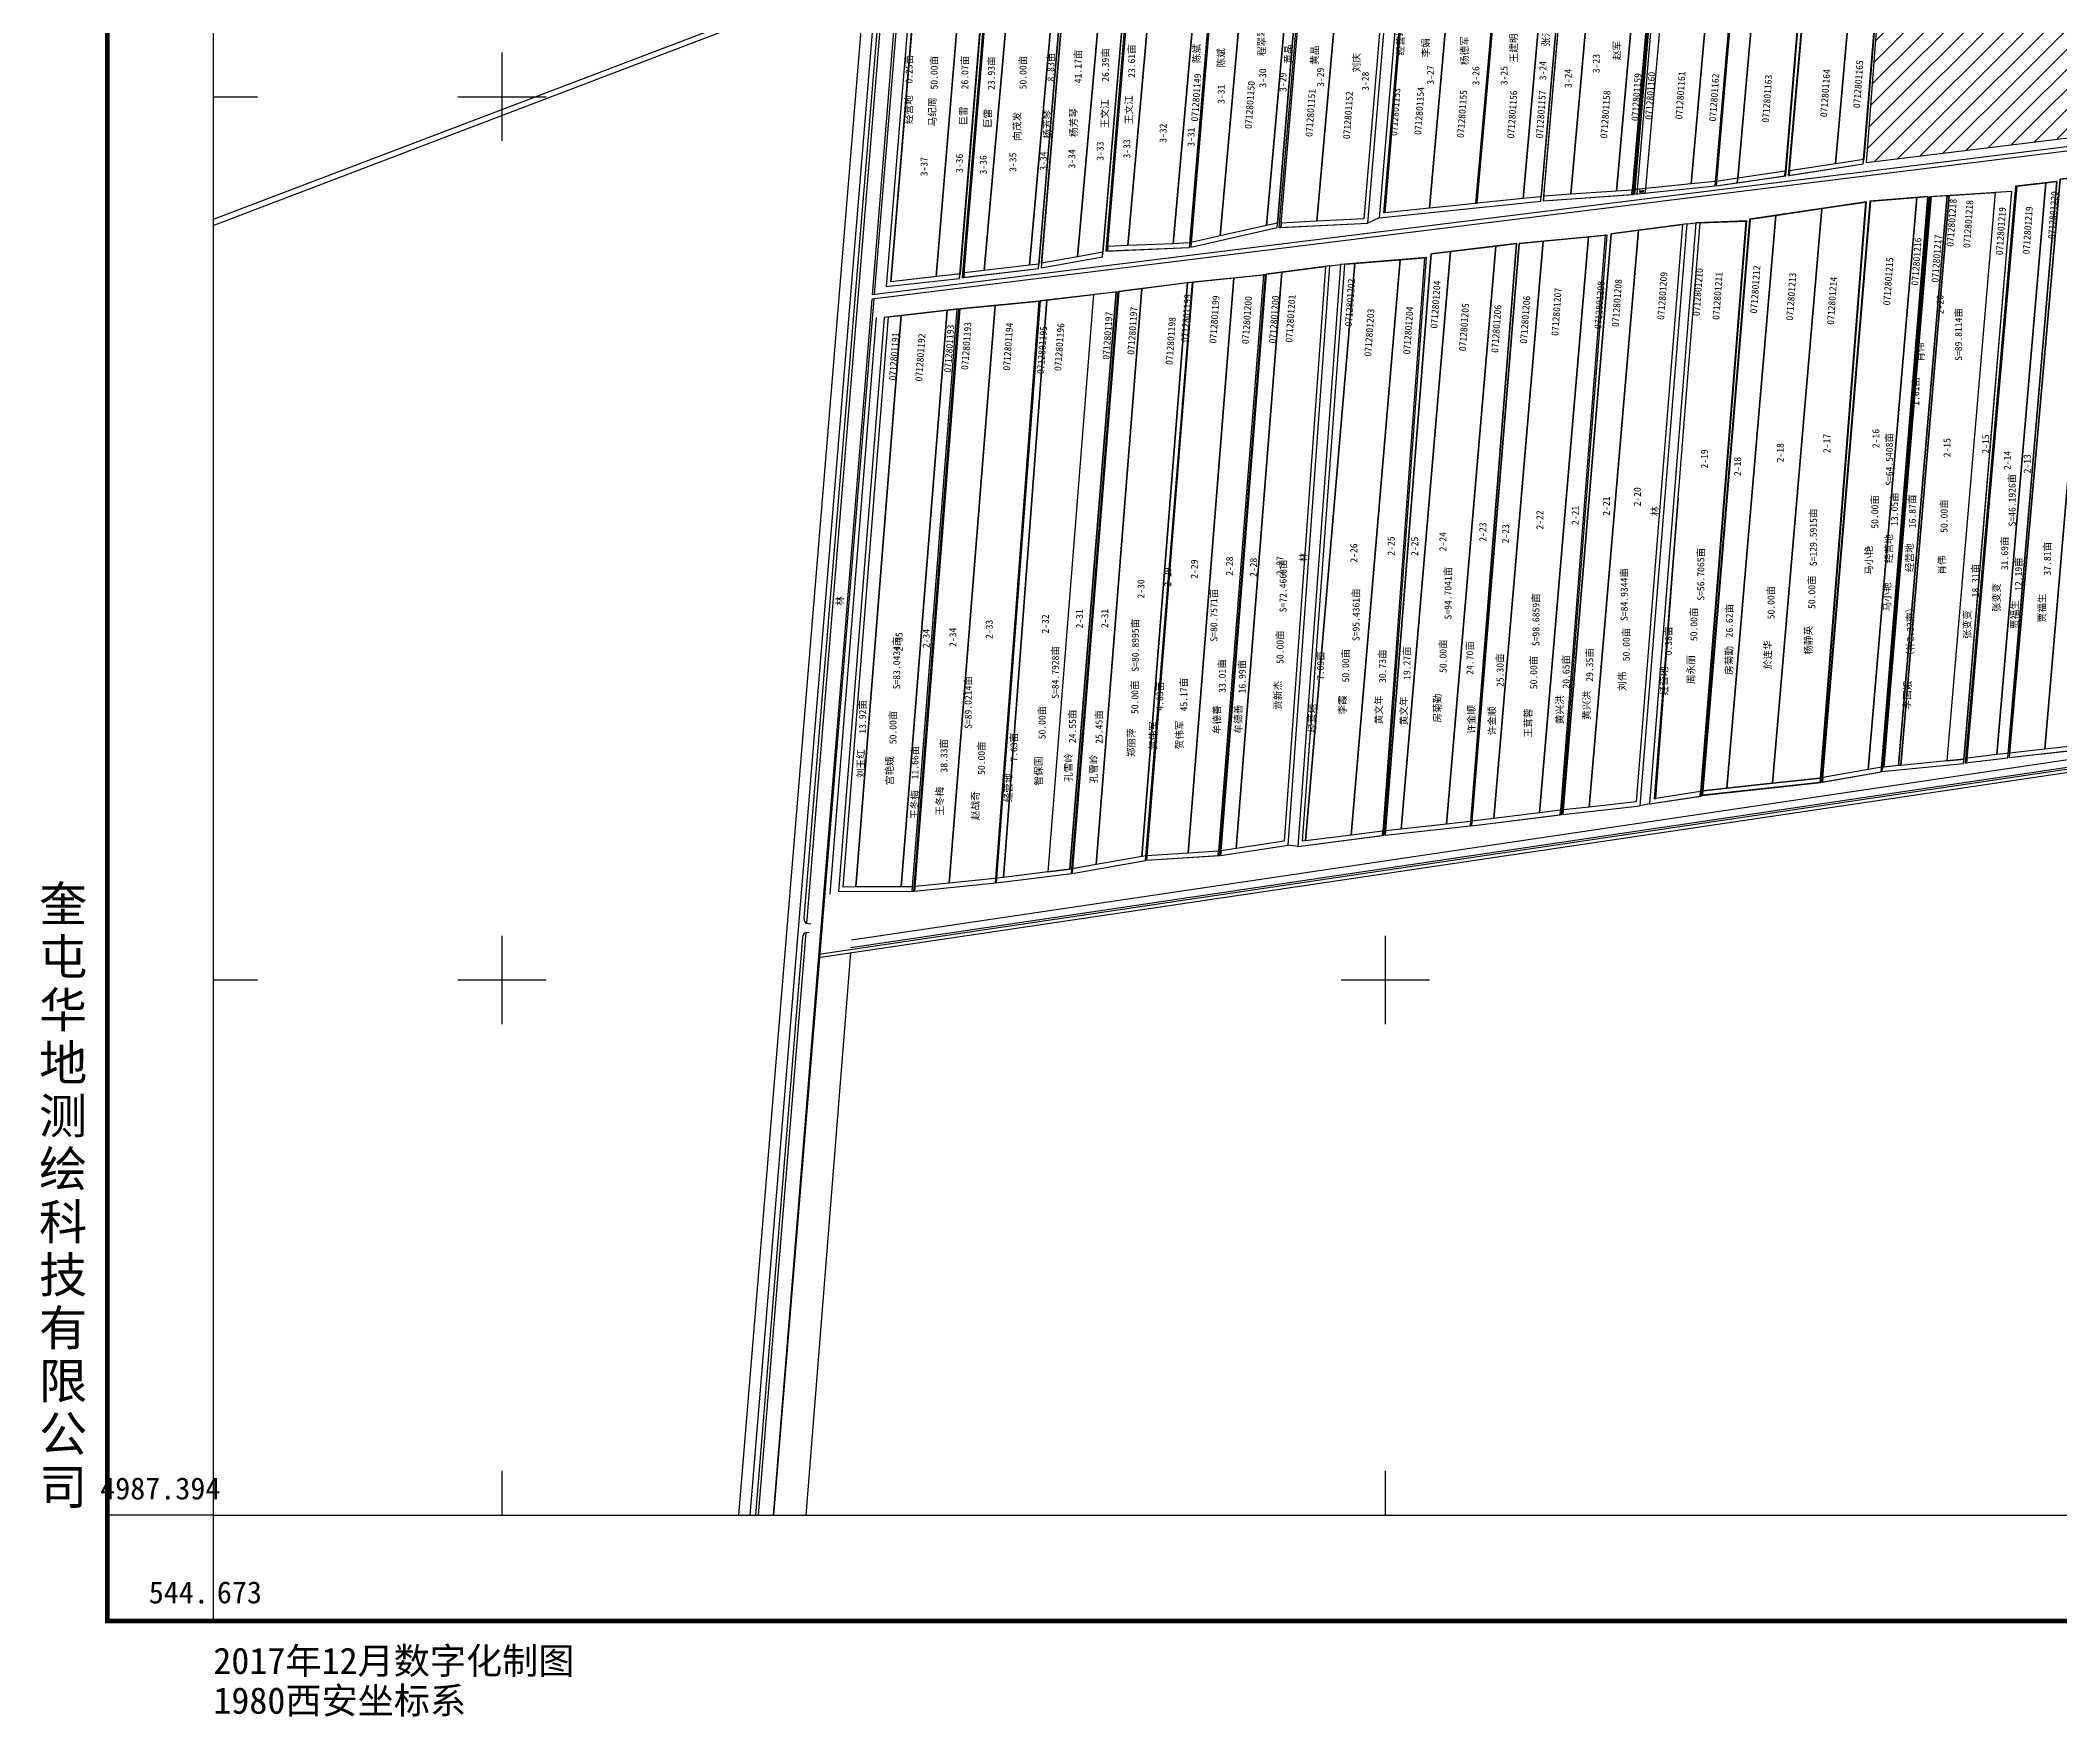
# Model space of a CAD drawing. Extents: x 544477 to 562575, y 4986974 to 4992709.
# Drawn here: x 544477 to 546763, y 4987166 to 4989064 of the extents above; entities that cross this region are included whole.
import ezdxf
from ezdxf.enums import TextEntityAlignment as Align

# ---------------------------------------------------------------- set-up
doc = ezdxf.new("R2010")
doc.units = 0
doc.header["$LTSCALE"] = 10
for name, color, linetype in [('2019年企业分流', 7, 'CONTINUOUS'), ('2021', 7, 'CONTINUOUS'), ('2022年', 6, 'CONTINUOUS'), ('JMD', 6, 'CONTINUOUS'), ('TK', 7, 'CONTINUOUS'), ('出水桩地块', 2, 'CONTINUOUS'), ('地号', 7, 'CONTINUOUS'), ('地物扣减', 7, 'CONTINUOUS'), ('地籍号', 2, 'CONTINUOUS'), ('权利人', 1, 'CONTINUOUS'), ('注记', 1, 'CONTINUOUS'), ('测地框', 7, 'CONTINUOUS'), ('经营地地块', 7, 'CONTINUOUS'), ('经营地面积', 7, 'CONTINUOUS'), ('路、林、渠', 7, 'CONTINUOUS'), ('身份地地块', 7, 'CONTINUOUS'), ('身份地面积', 7, 'CONTINUOUS'), ('连部', 7, 'CONTINUOUS')]:
    doc.layers.add(name, color=color, linetype=linetype)
doc.styles.add('HZ', font='rs.shx', dxfattribs={"width": 0.8, "bigfont": 'hztxt.shx'})
doc.styles.add('宋体', font='')
doc.styles.get('宋体').set_extended_font_data('SimSun')

msp = doc.modelspace()

# ---------------------------------------------------------------- hatches: boundary and pattern name
at = {"layer": 'JMD', "linetype": 'Continuous'}
h = msp.add_hatch(dxfattribs=at)
h.set_pattern_fill('411B', scale=10, style=0)
h.set_pattern_definition([(45, (0, 0), (-11.3137085, 11.3137085), [])])
h.paths.add_polyline_path([(547188, 4989641.5), (546594, 4989575.6), (546544.6, 4988925.2), (547137.6, 4988997.8)])
h.paths.add_polyline_path([(546933.2, 4989381.4), (546933.2, 4989326.7), (546776.5, 4989326.7), (546776.5, 4989381.4)])

# ---------------------------------------------------------------- linework, layer by layer
at = {"layer": '2019年企业分流', "linetype": 'Continuous', "flags": 128}
msp.add_lwpolyline([(546294.6, 4988896), (546285, 4988895.1), (546284.5, 4988890), (546294.1, 4988891)], close=True, dxfattribs=at)
at = {"layer": '2021', "color": 1, "linetype": 'Continuous', "const_width": 0.6}
msp.add_lwpolyline([(546340.3, 4989548.2), (546352.6, 4989549.5), (546294.6, 4988896), (546285, 4988895.1)], close=True, dxfattribs=at)
at = {"layer": '2021', "color": 1, "linetype": 'Continuous'}
for points in [[(546267.5, 4989537.6), (546319.5, 4989544.9), (546261.6, 4988893.1), (546210, 4988889.5)], [(546319.5, 4989544.9), (546334.6, 4989547), (546279.2, 4988894.3), (546261.6, 4988893.1)], [(546337.7, 4989547.9), (546340.3, 4989548.2), (546285, 4988895.1), (546282.4, 4988894.8)], [(546053.2, 4989512.7), (546107.1, 4989518.8), (546049.8, 4988873.8), (545999.2, 4988868.6)], [(545546.1, 4989453.7), (545572.4, 4989457.3), (545518.4, 4988799.3), (545516.8, 4988799.1), (545491.4, 4988796.3)], [(545577.7, 4989457.6), (545604.1, 4989460.6), (545545.7, 4988803.2), (545523.1, 4988800.5)], [(546638.3, 4988888.2), (546690.3, 4988891.5), (546635.5, 4988248.1), (546583.3, 4988242.9)], [(546413.2, 4988861.4), (546441.8, 4988865.7), (546386.5, 4988217), (546359.8, 4988214.1)], [(545781.8, 4988790.2), (545828.3, 4988794.8), (545776.6, 4988143.5), (545729.8, 4988140.4)], [(545965.2, 4988811.3), (546016.6, 4988815.5), (545961, 4988163.9), (545909.4, 4988157.4)], [(545775.9, 4988789.5), (545781.4, 4988790.2), (545728.9, 4988140.3), (545724.3, 4988139.6)], [(545437.4, 4988750.8), (545451.9, 4988752.4), (545400.5, 4988105.2), (545386.1, 4988105.1)], [(545451.9, 4988752.4), (545503.6, 4988758.3), (545451.8, 4988105.4), (545400.5, 4988105.2)]]:
    msp.add_lwpolyline(points, close=True, dxfattribs=at)
at = {"layer": '2022年', "color": 4, "linetype": 'Continuous'}
for points in [[(546213.4, 4989530.8), (546233.2, 4989533.1), (546176.4, 4988887), (546175.2, 4988886.7), (546156, 4988884.8)], [(546234.6, 4989533), (546267.5, 4989537.6), (546210, 4988889.5), (546179.1, 4988887.4)], [(546073.5, 4988824.7), (546125, 4988830.9), (546069.2, 4988176.4), (546017.8, 4988170.8)]]:
    msp.add_lwpolyline(points, close=True, dxfattribs=at)
at = {"layer": 'TK', "linetype": 'Continuous'}
for p, q in [((545000, 4988950), (545000, 4989050)), ((544673, 4989000), (544723, 4989000)), ((544950, 4989000), (545050, 4989000)), ((545000, 4987950), (545000, 4988050)), ((546000, 4987950), (546000, 4988050)), ((544673, 4988000), (544723, 4988000)), ((544950, 4988000), (545050, 4988000)), ((545950, 4988000), (546050, 4988000)), ((545000, 4987394), (545000, 4987444)), ((546000, 4987394), (546000, 4987444)), ((544673, 4987394), (544553, 4987394)), ((544673, 4987394), (544673, 4987274))]:
    msp.add_line(p, q, dxfattribs=at)
at = {"layer": 'TK', "linetype": 'Continuous', "const_width": 5, "flags": 128}
msp.add_lwpolyline([(544553, 4987274), (549793, 4987274), (549793, 4992514), (544553, 4992514)], close=True, dxfattribs=at)
at = {"layer": 'TK', "linetype": 'Continuous', "flags": 128}
msp.add_lwpolyline([(544673, 4987394), (549673, 4987394), (549673, 4992394), (544673, 4992394)], close=True, dxfattribs=at)
at = {"layer": '出水桩地块', "color": 7, "linetype": 'Continuous', "flags": 128}
for points in [[(546507.3, 4989564), (546506.3, 4989563.9), (546452.1, 4988910.5), (546453.2, 4988910.6)], [(546514.9, 4989564.3), (546513.9, 4989564.2), (546455.9, 4988910.8), (546456.9, 4988910.9)], [(546336.6, 4989547.3), (546334.6, 4989547), (546279.2, 4988894.3), (546278.7, 4988889.3), (546280.8, 4988889.4)], [(546161.3, 4989524.9), (546159.2, 4989524.7), (546101.9, 4988879.2), (546103.9, 4988879.4)], [(545936.4, 4989499.8), (545934.4, 4989499.5), (545879.4, 4988851.8), (545881.4, 4988851.9)], [(545577.7, 4989457.6), (545575.7, 4989457.4), (545520.6, 4988795.2), (545522.6, 4988795.4)], [(545739.5, 4989476.5), (545737.5, 4989476.2), (545683.3, 4988825.3), (545685.3, 4988825.4)], [(546715.1, 4988898.8), (546713.1, 4988898.6), (546656.1, 4988245.6), (546658.1, 4988245.8)], [(546544.4, 4988880.9), (546543.4, 4988880.7), (546491.7, 4988223.4), (546492.7, 4988223.5)], [(546549.3, 4988881.7), (546548.3, 4988881.6), (546493.7, 4988223.7), (546494.7, 4988223.8)], [(546250.8, 4988843.4), (546248.8, 4988843.2), (546198, 4988192.1), (546197.6, 4988187), (546199.7, 4988187.3)], [(546409.1, 4988859.4), (546408.1, 4988859.3), (546356.9, 4988213.8), (546356.4, 4988208.1), (546357.4, 4988208.2)], [(546413.2, 4988861.4), (546412.2, 4988861.3), (546358.3, 4988208.9), (546359.3, 4988209)], [(546046.3, 4988817.9), (546044.3, 4988817.7), (545996.9, 4988168.5), (545996.5, 4988163.4), (545998.5, 4988163.7)], [(545864, 4988798.4), (545862, 4988798.2), (545810.4, 4988140.7), (545812.4, 4988140.9)], [(545697.2, 4988779.2), (545695.1, 4988778.9), (545642.8, 4988125.3), (545644.8, 4988125.7)], [(545517, 4988759.8), (545514.9, 4988759.6), (545464.3, 4988105.4), (545463.9, 4988100.4), (545465.9, 4988100.4)]]:
    msp.add_lwpolyline(points, close=True, dxfattribs=at)
at = {"layer": '地物扣减', "color": 7, "linetype": 'Continuous', "flags": 128}
for points in [[(545980, 4988856.9), (546035.2, 4989511.8), (546030.1, 4989511.2), (545975.4, 4988861.7), (545922.2, 4988859), (545881.8, 4988856.9), (545881.4, 4988851.9)], [(546176, 4988881.8), (546176.4, 4988887), (546175.2, 4988886.7), (546156, 4988884.8), (546103.9, 4988879.4), (546101.9, 4988879.2), (546049.8, 4988873.8), (545999.2, 4988868.6), (545998.2, 4988868.5), (546052.2, 4989512.6), (546047.1, 4989512), (545992.7, 4988862.9)], [(545517.9, 4988794.2), (545518.4, 4988799.3), (545440.1, 4988790.6), (545494.3, 4989446.8), (545489.2, 4989446.1), (545434.6, 4988785)], [(546452.1, 4988910.5), (546452.6, 4988915.6), (546398.7, 4988907.7), (546374.8, 4988904.1), (546374.3, 4988899)], [(546540.9, 4988924), (546541.4, 4988929.1), (546509.5, 4988924.2), (546457.4, 4988916.1), (546456.9, 4988910.9)], [(546278.7, 4988889.3), (546279.2, 4988894.3), (546261.6, 4988893.1), (546210, 4988889.5), (546179.1, 4988887.4), (546178.6, 4988882.3)], [(546373.3, 4988899), (546373.8, 4988904), (546373.1, 4988904), (546346, 4988901.3), (546294.6, 4988896), (546282.4, 4988894.8), (546281.9, 4988889.7)], [(546398.3, 4988902.6), (546398.7, 4988907.7), (546374.8, 4988904.1), (546374.3, 4988899)], [(545877.4, 4988851.9), (545877.8, 4988856.9), (545865.3, 4988854.3), (545812.8, 4988842.4), (545780, 4988834.9), (545779.5, 4988829.7)], [(546288.5, 4988197), (546341.4, 4988856), (546336.3, 4988855.4), (546283.9, 4988201.6), (546230.7, 4988195.7), (546201.1, 4988192.5), (546200.6, 4988187.4)], [(546356.4, 4988208.1), (546356.8, 4988213.2), (546305.9, 4988205.3), (546304.4, 4988205.1), (546331.4, 4988545.4), (546356.2, 4988857.4), (546351.2, 4988857.2), (546299.3, 4988204.3), (546298.9, 4988199.2)], [(545679.7, 4988818.8), (545680.1, 4988824), (545651.4, 4988818.9), (545610.6, 4988811.6), (545610.2, 4988806.4)], [(545778.7, 4988834.6), (545778.4, 4988834.5), (545777.6, 4988834.4), (545759.7, 4988833.6), (545708.3, 4988831.4), (545685.7, 4988830.4), (545685.3, 4988825.4), (545778.3, 4988829.4)], [(545607.1, 4988805.4), (545607.5, 4988810.5), (545597, 4988809.3), (545545.7, 4988803.2), (545523.1, 4988800.5), (545522.6, 4988795.4)], [(545890, 4988152.6), (545936.9, 4988808.4), (545931.9, 4988807.8), (545885.3, 4988157), (545831, 4988148.7), (545813.8, 4988146.1), (545813.4, 4988141)], [(545996.5, 4988163.4), (545996.9, 4988168.5), (545961, 4988163.9), (545909.4, 4988157.4), (545906, 4988156.9), (545954, 4988810.4), (545949, 4988810), (545900.6, 4988151.2)], [(546654.5, 4988245), (546655, 4988250.1), (546635.5, 4988248.1), (546583.3, 4988242.9), (546580.9, 4988242.7), (546562.5, 4988240.8), (546562, 4988235.8)], [(546798, 4988262.1), (546798.4, 4988267), (546746.6, 4988261.3), (546706.5, 4988256.8), (546706.1, 4988251.7)], [(546359.8, 4988214.1), (546386.5, 4988217), (546438.3, 4988222.6), (546492, 4988228.5), (546492.1, 4988228.5), (546491.7, 4988223.4), (546359.3, 4988209)], [(546561.1, 4988235.6), (546561.5, 4988240.7), (546546.4, 4988238.1), (546495.1, 4988229), (546494.7, 4988223.8)], [(546096.2, 4988174.4), (546096.6, 4988179.4), (546095.6, 4988179.3), (546069.2, 4988176.4), (546017.8, 4988170.8), (545999.9, 4988168.8), (545999.5, 4988163.8)], [(546197.6, 4988187), (546198, 4988192.1), (546174.3, 4988189.1), (546122.7, 4988182.7), (546097.6, 4988179.6), (546097.2, 4988174.5)], [(545728.5, 4988135.3), (545728.9, 4988140.3), (545724.3, 4988139.6), (545672.4, 4988130.5), (545645.8, 4988125.8), (545645.4, 4988120.6)], [(545810.8, 4988145.8), (545776.6, 4988143.5), (545729.8, 4988140.4), (545729.4, 4988135.4), (545810.4, 4988140.7)], [(545558.4, 4988109.8), (545558.8, 4988114.9), (545557.9, 4988114.7), (545506, 4988109.5), (545467.3, 4988105.6), (545466.9, 4988100.5)], [(545644.4, 4988120.5), (545644.8, 4988125.7), (545642.8, 4988125.3), (545617.7, 4988122.2), (545567.6, 4988116), (545559.8, 4988115), (545559.4, 4988109.9)]]:
    msp.add_lwpolyline(points, close=True, dxfattribs=at)
for points in [[(546398.7, 4988907.7), (546398.3, 4988902.6)], [(546101.9, 4988879.2), (546103.9, 4988879.4)], [(545642.8, 4988125.3), (545644.8, 4988125.7)]]:
    msp.add_lwpolyline(points, dxfattribs=at)
at = {"layer": '测地框', "linetype": 'Continuous', "flags": 128}
for points, elevation in [([(546594, 4989575.6), (546513.9, 4989564.2), (546455.9, 4988910.8), (546540.9, 4988924)], 281), ([(546429.7, 4989557.8), (546337.7, 4989547.9), (546281.9, 4988889.7), (546373.3, 4988899)], 281), ([(546507.3, 4989564), (546431, 4989558), (546374.3, 4988899), (546453.2, 4988910.6)], 281), ([(546233.2, 4989533.1), (546047.1, 4989512), (545992.7, 4988862.9), (546176, 4988881.8)], 281.4), ([(546336.6, 4989547.3), (546234.6, 4989533), (546178.6, 4988882.3), (546280.8, 4988889.4)], 281.2), ([(546035.2, 4989511.8), (545934.4, 4989499.5), (545879.4, 4988851.8), (545980, 4988856.9)], 281.2), ([(545833.3, 4989488.9), (545737.5, 4989476.2), (545683.3, 4988825.3), (545778.3, 4988829.4)], 281.1), ([(545930.9, 4989499.6), (545834.5, 4989488.8), (545779.5, 4988829.7), (545877.4, 4988851.9)], 281.1), ([(545572.4, 4989457.3), (545489.2, 4989446.1), (545434.6, 4988785), (545517.9, 4988794.2)], 281.1), ([(545662.9, 4989467.3), (545575.7, 4989457.4), (545520.6, 4988795.2), (545607.1, 4988805.4)], 281), ([(545735.5, 4989475.9), (545665.4, 4989467.1), (545610.2, 4988806.4), (545679.7, 4988818.8)], 281), ([(546854.7, 4988916.3), (546763.6, 4988906.5), (546706.1, 4988251.7), (546799, 4988262.2)], 281.9), ([(546613.8, 4988886.9), (546548.3, 4988881.6), (546493.7, 4988223.7), (546561.1, 4988235.6)], 281.6), ([(546709.1, 4988892.7), (546615.9, 4988886.8), (546562, 4988235.8), (546654.5, 4988245)], 281.7), ([(546760, 4988904), (546713.1, 4988898.6), (546656.1, 4988245.6), (546704.5, 4988251.6)], 281.9), ([(546544.4, 4988880.9), (546412.2, 4988861.3), (546358.3, 4988208.9), (546492.7, 4988223.5)], 281.5), ([(546250.8, 4988843.4), (546151.5, 4988834), (546097.2, 4988174.5), (546199.7, 4988187.3)], 281.4), ([(546341.4, 4988856), (546255.5, 4988844.8), (546200.6, 4988187.4), (546288.5, 4988197)], 281.6), ([(546409.1, 4988859.4), (546351.2, 4988857.2), (546298.9, 4988199.2), (546357.4, 4988208.2)], 281.4), ([(546046.3, 4988817.9), (545949, 4988810), (545900.6, 4988151.2), (545998.5, 4988163.7)], 281.4), ([(546148.5, 4988833.7), (546051.7, 4988822.1), (545999.5, 4988163.8), (546096.2, 4988174.4)], 281.5), ([(545864, 4988798.4), (545781.8, 4988790.2), (545729.4, 4988135.4), (545812.4, 4988140.9)], 281.5), ([(545936.9, 4988808.4), (545864.9, 4988799), (545813.4, 4988141), (545890, 4988152.6)], 281.5), ([(545697.2, 4988779.2), (545608.9, 4988768.8), (545559.4, 4988109.9), (545644.4, 4988120.5)], 281.5), ([(545781.4, 4988790.2), (545698.2, 4988779.3), (545645.4, 4988120.6), (545728.5, 4988135.3)], 281.5), ([(545517, 4988759.8), (545432.3, 4988750.2), (545380.7, 4988100.1), (545465.9, 4988100.4)], 281.5), ([(545607.9, 4988768.7), (545518, 4988759.9), (545466.9, 4988100.5), (545558.4, 4988109.8)], 281.5)]:
    msp.add_lwpolyline(points, close=True, dxfattribs=dict(at, elevation=elevation))
at = {"layer": '经营地地块', "color": 5, "linetype": 'Continuous'}
for points in [[(546567, 4989571.8), (546594, 4989575.6), (546541.4, 4988929.1), (546509.5, 4988924.2)], [(546052.2, 4989512.6), (546053.2, 4989512.7), (545999.2, 4988868.6), (545998.2, 4988868.5)], [(545494.3, 4989446.8), (545494.7, 4989446.9), (545440.1, 4988790.6), (545440.1, 4988790.6)], [(546601.6, 4988885.9), (546613.8, 4988886.9), (546561.5, 4988240.7), (546546.4, 4988238.1)], [(546615.9, 4988886.8), (546617.6, 4988886.9), (546564.1, 4988241), (546562.5, 4988240.8)], [(545954, 4988810.4), (545965.2, 4988811.3), (545909.4, 4988157.4), (545906, 4988156.9)], [(545608.9, 4988768.8), (545616.8, 4988769.8), (545567.6, 4988116), (545559.8, 4988115)], [(546331.4, 4988545.4), (546304.4, 4988205.1), (546305.9, 4988205.3)]]:
    msp.add_lwpolyline(points, close=True, dxfattribs=at)
at = {"layer": '路、林、渠', "color": 5, "linetype": 'Continuous', "flags": 128}
for points, elevation in [([(545665.9, 4992089.3), (545425.1, 4989153.5), (545424.8, 4989150.7), (545424.1, 4989148.7), (545420.2, 4989145.7), (545416.4, 4989144.1), (544673, 4988860.9)], 280.2), ([(545349.5, 4988063.2), (545346.3, 4988063.6), (545344.6, 4988064), (545342.8, 4988066.1), (545341.8, 4988070.1), (545672.8, 4992088.1)], 282.9), ([(544673, 4988854.1), (545415.6, 4989137.5), (545418.7, 4989137.6), (545421.9, 4989136.3), (545423.8, 4989132.8), (545280.5, 4987394)], 283.6), ([(545287.1, 4987394), (545340.4, 4988048), (545340.7, 4988050.4), (545342.5, 4988053.1), (545345.2, 4988053.9), (545347.4, 4988053.8)], 284.9)]:
    msp.add_lwpolyline(points, dxfattribs=dict(at, elevation=elevation))
at = {"layer": '路、林、渠', "color": 4, "linetype": 'Continuous', "flags": 128}
for points, elevation in [([(545588.1, 4991031.2), (545344.6, 4988064)], 280), ([(545419.1, 4988775.8), (545475.4, 4989470.7)], 284.6), ([(547063.9, 4988979.5), (545419.1, 4988775.8)], 282.5), ([(547063.6, 4988974.6), (545418.7, 4988770.8)], 282.7), ([(545307.1, 4987394), (545418.7, 4988770.8)], 284.6), ([(545358.3, 4988025.2), (547093.8, 4988282.8)], 282.8), ([(545358.6, 4988029.1), (547094.1, 4988286.6)], 282.8), ([(545343.8, 4988053.5), (545289.7, 4987394)], 280)]:
    msp.add_lwpolyline(points, dxfattribs=dict(at, elevation=elevation))
at = {"layer": '路、林、渠', "color": 3, "linetype": 'Continuous', "flags": 128}
for points, elevation in [([(546035.2, 4989511.8), (546047.1, 4989512), (545992.7, 4988862.9), (545980, 4988856.9)], 281.2), ([(546341.4, 4988856), (546351.2, 4988857.2), (546298.9, 4988199.2), (546288.5, 4988197)], 281.6), ([(545936.9, 4988808.4), (545949, 4988810), (545900.6, 4988151.2), (545890, 4988152.6)], 281.5)]:
    msp.add_lwpolyline(points, close=True, dxfattribs=dict(at, elevation=elevation))
for points, elevation in [([(545421.6, 4988776.1), (545478.9, 4989471.1)], 280.8), ([(545408.6, 4989107), (545267.5, 4987394)], 283), ([(545307.6, 4987394), (545421.1, 4988771.1)], 280.8), ([(545423.6, 4988749.9), (545371.1, 4988096.9)], 281.8), ([(545423.6, 4988749.9), (545371.1, 4988096.9)], 281.8), ([(545395.6, 4988045.2), (547078.1, 4988294.9)], 282.1), ([(545394.9, 4988036.5), (547079.9, 4988286.6)], 282.1), ([(545394.4, 4988030.6), (545343.8, 4987394)], 280.8)]:
    msp.add_lwpolyline(points, dxfattribs=dict(at, elevation=elevation))
at = {"layer": '身份地地块', "color": 1, "linetype": 'Continuous'}
for points in [[(546514.9, 4989564.3), (546567, 4989571.8), (546509.5, 4988924.2), (546457.4, 4988916.1)], [(546352.6, 4989549.5), (546404.1, 4989555), (546346, 4988901.3), (546294.6, 4988896)], [(546404.1, 4989555), (546429.7, 4989557.8), (546373.8, 4988904), (546373.1, 4988904), (546346, 4988901.3)], [(546431, 4989558), (546456.7, 4989560), (546398.7, 4988907.7), (546374.8, 4988904.1)], [(546456.7, 4989560), (546506.3, 4989563.9), (546452.6, 4988915.6), (546398.7, 4988907.7)], [(546161.3, 4989524.9), (546213.4, 4989530.8), (546156, 4988884.8), (546103.9, 4988879.4)], [(545936.4, 4989499.8), (545979.6, 4989505.1), (545922.2, 4988859), (545881.8, 4988856.9)], [(545979.6, 4989505.1), (546030.1, 4989511.2), (545975.4, 4988861.7), (545922.2, 4988859)], [(546107.1, 4989518.8), (546159.2, 4989524.7), (546101.9, 4988879.2), (546049.8, 4988873.8)], [(545739.5, 4989476.5), (545765.9, 4989480), (545708.3, 4988831.4), (545685.7, 4988830.4)], [(545765.9, 4989480), (545817.7, 4989486.9), (545759.7, 4988833.6), (545708.3, 4988831.4)], [(545817.7, 4989486.9), (545833.3, 4989488.9), (545778.7, 4988834.6), (545778.4, 4988834.5), (545777.6, 4988834.4), (545759.7, 4988833.6)], [(545834.5, 4989488.8), (545870.6, 4989492.8), (545812.8, 4988842.4), (545780, 4988834.9)], [(545870.6, 4989492.8), (545922.6, 4989498.6), (545865.3, 4988854.3), (545812.8, 4988842.4)], [(545922.6, 4989498.6), (545930.9, 4989499.6), (545877.8, 4988856.9), (545865.3, 4988854.3)], [(545604.1, 4989460.6), (545655.3, 4989466.4), (545597, 4988809.3), (545545.7, 4988803.2)], [(545655.3, 4989466.4), (545662.9, 4989467.3), (545607.5, 4988810.5), (545597, 4988809.3)], [(545665.4, 4989467.1), (545709.5, 4989472.7), (545651.4, 4988818.9), (545610.6, 4988811.6)], [(545709.5, 4989472.7), (545735.5, 4989475.9), (545680.1, 4988824), (545651.4, 4988818.9)], [(545494.7, 4989446.9), (545546.1, 4989453.7), (545491.4, 4988796.3), (545440.1, 4988790.6)], [(545494.3, 4989446.8), (545494.7, 4989446.9), (545440.1, 4988790.6), (545440.1, 4988790.6)], [(546763.6, 4988906.5), (546801.9, 4988910.6), (546746.6, 4988261.3), (546706.5, 4988256.8)], [(546801.9, 4988910.6), (546853.7, 4988916.2), (546798.4, 4988267), (546746.6, 4988261.3)], [(546549.3, 4988881.7), (546601.6, 4988885.9), (546546.4, 4988238.1), (546495.1, 4988229)], [(546617.6, 4988886.9), (546635.9, 4988888.1), (546580.9, 4988242.7), (546564.1, 4988241)], [(546635.9, 4988888.1), (546638.3, 4988888.2), (546583.3, 4988242.9), (546580.9, 4988242.7)], [(546715.1, 4988898.8), (546747.4, 4988902.5), (546692.2, 4988255.1), (546658.5, 4988250.9)], [(546747.4, 4988902.5), (546760, 4988904), (546704.9, 4988256.6), (546703.9, 4988256.5), (546692.2, 4988255.1)], [(546441.8, 4988865.7), (546493.8, 4988873.4), (546438.3, 4988222.6), (546386.5, 4988217)], [(546493.8, 4988873.4), (546543.4, 4988880.7), (546492.1, 4988228.5), (546492, 4988228.5), (546438.3, 4988222.6)], [(546178.4, 4988836.6), (546229.9, 4988841.4), (546174.3, 4988189.1), (546122.7, 4988182.7)], [(546229.9, 4988841.4), (546248.8, 4988843.2), (546198, 4988192.1), (546174.3, 4988189.1)], [(546255.5, 4988844.8), (546286.4, 4988848.9), (546230.7, 4988195.7), (546201.1, 4988192.5)], [(546286.4, 4988848.9), (546336.3, 4988855.4), (546283.9, 4988201.6), (546230.7, 4988195.7)], [(546356.2, 4988857.4), (546408.1, 4988859.3), (546356.8, 4988213.2), (546305.9, 4988205.3), (546331.4, 4988545.4)], [(546016.6, 4988815.5), (546044.3, 4988817.7), (545996.9, 4988168.5), (545961, 4988163.9)], [(546051.7, 4988822.1), (546073.5, 4988824.7), (546017.8, 4988170.8), (545999.9, 4988168.8)], [(546125, 4988830.9), (546148.5, 4988833.7), (546096.6, 4988179.4), (546095.6, 4988179.3), (546069.2, 4988176.4)], [(546151.5, 4988834), (546178.4, 4988836.6), (546122.7, 4988182.7), (546097.6, 4988179.6)], [(545828.3, 4988794.8), (545862, 4988798.2), (545810.8, 4988145.8), (545776.6, 4988143.5)], [(545864.9, 4988799), (545882.8, 4988801.4), (545831, 4988148.7), (545813.8, 4988146.1)], [(545882.8, 4988801.4), (545931.9, 4988807.8), (545885.3, 4988157), (545831, 4988148.7)], [(545616.8, 4988769.8), (545669.6, 4988775.9), (545617.7, 4988122.2), (545567.6, 4988116)], [(545617.7, 4988122.2), (545642.8, 4988125.3), (545695.1, 4988778.9), (545669.6, 4988775.9)], [(545698.1, 4988779.3), (545724.1, 4988782.7), (545672.4, 4988130.5), (545645.8, 4988125.8)], [(545724.1, 4988782.7), (545775.9, 4988789.5), (545724.3, 4988139.6), (545672.4, 4988130.5)], [(545503.6, 4988758.3), (545514.9, 4988759.6), (545464.3, 4988105.4), (545451.8, 4988105.4)], [(545518, 4988759.9), (545558, 4988763.8), (545506, 4988109.5), (545467.3, 4988105.6)], [(545558, 4988763.8), (545607.9, 4988768.7), (545558.8, 4988114.9), (545557.9, 4988114.7), (545506, 4988109.5)]]:
    msp.add_lwpolyline(points, close=True, dxfattribs=at)
at = {"layer": '身份地地块', "color": 1, "linetype": 'Continuous', "flags": 128}
msp.add_lwpolyline([(546709.1, 4988892.7), (546690.3, 4988891.5), (546635.5, 4988248.1), (546655, 4988250.1)], close=True, dxfattribs=at)
at = {"layer": '连部', "color": 7, "linetype": 'Continuous', "elevation": 281, "flags": 128}
msp.add_lwpolyline([(546594, 4989575.6), (547188, 4989641.5), (547137.6, 4988997.8), (546544.6, 4988925.2)], close=True, dxfattribs=at)

# ---------------------------------------------------------------- texts
at = {"layer": '2019年企业分流', "linetype": 'Continuous', "style": '宋体'}
for p in [(546182.1, 4989018.7, 282.4), (546210.8, 4989009.9, 282.4)]:
    msp.add_text('3-24', height=8, rotation=90, dxfattribs=at).set_placement(p)
at = {"layer": '2019年企业分流', "linetype": 'Continuous', "style": 'HZ', "width": 0.8}
msp.add_text('0.07亩', height=2, dxfattribs=at).set_placement((546287.4, 4988891.7))
at = {"layer": '2021', "color": 1, "linetype": 'Continuous', "style": '宋体'}
for s, p in [('26.07亩', (545527.8, 4989008.4)), ('23.93亩', (545557.7, 4989007.7)), ('50.00亩', (546636.3, 4988506.2)), ('26.62亩', (546393.2, 4988387.7)), ('50.00亩', (545958.9, 4988336.8)), ('45.17亩', (545775.6, 4988304)), ('13.92亩', (545412, 4988278.8)), ('4.83亩', (545748.5, 4988304.9, 281.5)), ('50.00亩', (545446.4, 4988266.9))]:
    msp.add_text(s, height=8, rotation=90, dxfattribs=at).set_placement(p)
for s, p in [('李娟', (546045.3, 4989055.4)), ('赵军', (546261.9, 4989052.4)), ('巨雷', (545522, 4988978.2)), ('巨雷', (545549.5, 4988975.4)), ('肖伟', (546629.7, 4988469.7)), ('房菊勤', (546388.7, 4988361.7)), ('李霞', (545951, 4988311.3)), ('贺伟军', (545736.8, 4988276.6)), ('贺伟军', (545766.6, 4988277.4)), ('刘玉红', (545405.8, 4988244.7)), ('宫艳娥', (545438.3, 4988236.9))]:
    msp.add_text(s, height=8, rotation=90, dxfattribs=at).set_placement(p, align=Align.MIDDLE)
at = {"layer": '2022年', "color": 4, "linetype": 'Continuous', "style": '宋体'}
for s, rotation, p in [('张汗', 86, (546181.8, 4989067.6)), ('房菊勤', 90, (546058.4, 4988307.6))]:
    msp.add_text(s, height=8, rotation=rotation, dxfattribs=at).set_placement(p, align=Align.MIDDLE)
msp.add_text('50.00亩', height=8, rotation=90, dxfattribs=at).set_placement((546069.1, 4988347.5))
at = {"layer": 'TK', "linetype": 'Continuous', "style": '宋体'}
for s, p in [('奎', (544503, 4988054)), ('屯', (544503, 4987994)), ('华', (544503, 4987934)), ('地', (544503, 4987874)), ('测', (544503, 4987814)), ('绘', (544503, 4987754)), ('科', (544503, 4987694)), ('技', (544503, 4987634)), ('有', (544503, 4987574)), ('限', (544503, 4987514)), ('公', (544503, 4987454)), ('司', (544503, 4987394))]:
    msp.add_text(s, height=40, dxfattribs=at).set_placement(p, align=Align.BOTTOM_CENTER)
msp.add_text('4987.394', height=25, dxfattribs=at).set_placement((544613, 4987424), align=Align.MIDDLE)
msp.add_text('544.', height=25, dxfattribs=at).set_placement((544668, 4987306.5), align=Align.MIDDLE_RIGHT)
for s, height, p in [('673', 25, (544677, 4987306.5)), ('2017年12月数字化制图', 30, (544673, 4987229)), ('1980西安坐标系', 30, (544673, 4987184))]:
    msp.add_text(s, height=height, dxfattribs=at).set_placement(p, align=Align.MIDDLE_LEFT)
at = {"layer": '地号', "linetype": 'Continuous', "style": '宋体'}
for s, p in [('3-23', (546242.5, 4989026.7, 282.4)), ('3-30', (545865, 4989010.3, 282.4)), ('3-29', (545887.9, 4989005.5, 282.4)), ('3-29', (545930.4, 4989011.2, 282.4)), ('3-28', (545981.1, 4989006.7, 282.4)), ('3-27', (546055, 4989013.7, 282.4)), ('3-26', (546106.3, 4989012.8, 282.4)), ('3-25', (546138.2, 4989013.1, 282.4)), ('3-31', (545817.9, 4988991.9, 282.4)), ('3-32', (545752.1, 4988947.9, 282.4)), ('3-31', (545783.8, 4988943.4, 282.4)), ('3-36', (545521.5, 4988913.7, 282.4)), ('3-36', (545548.6, 4988912, 282.4)), ('3-35', (545582.1, 4988915, 282.4)), ('3-34', (545616.5, 4988916.3, 282.4)), ('3-34', (545648.9, 4988918.7, 282.4)), ('3-33', (545680.9, 4988927.5, 282.4)), ('3-33', (545711.1, 4988930.1, 282.4)), ('3-37', (545481.6, 4988909.9, 282.4))]:
    msp.add_text(s, height=8, rotation=90, dxfattribs=at).set_placement(p)
at = {"layer": '地号', "color": 7, "linetype": 'Continuous', "style": '宋体'}
for s, p in [('2-20', (546631.8, 4988753.8, 282.4)), ('2-17', (546503.5, 4988596.5, 282.4)), ('2-16', (546559.1, 4988602.1, 282.4)), ('2-15', (546639.6, 4988591.7, 282.4)), ('2-15', (546683.4, 4988595.8, 282.4)), ('2-19', (546365, 4988579, 282.4)), ('2-18', (546402.6, 4988570.5, 282.4)), ('2-18', (546450.9, 4988586, 282.4)), ('2-14', (546707.9, 4988577.3, 282.4)), ('2-13', (546730.4, 4988573.5, 282.4)), ('2-21', (546254, 4988525.6, 282.4)), ('2-20', (546289.1, 4988536.1, 282.4)), ('2-22', (546178.7, 4988509.9, 282.4)), ('2-21', (546218.7, 4988515.1, 282.4)), ('2-25', (546010.3, 4988480.4, 282.4)), ('2-25', (546037, 4988480, 282.4)), ('2-24', (546068.9, 4988485.3, 282.4)), ('2-23', (546114.1, 4988496.2, 282.4)), ('2-23', (546140, 4988494.3, 282.4)), ('2-29', (545787.5, 4988454.3, 282.4)), ('2-28', (545827.4, 4988457.6, 282.4)), ('2-28', (545854.5, 4988456.2, 282.4)), ('2-27', (545884.4, 4988458.1, 282.4)), ('2-26', (545968.1, 4988472.4, 282.4)), ('2-30', (545727.1, 4988431.8, 282.4)), ('2-29', (545757.4, 4988445.3, 282.4)), ('2-33', (545555.3, 4988386, 282.4)), ('2-32', (545618.9, 4988392.1, 282.4)), ('2-31', (545657.5, 4988398, 282.4)), ('2-31', (545686.1, 4988398.4, 282.4)), ('2-35', (545453.4, 4988371.8, 282.4)), ('2-34', (545484, 4988375.6, 282.4)), ('2-34', (545514.2, 4988377, 282.4))]:
    msp.add_text(s, height=8, rotation=90, dxfattribs=at).set_placement(p)
at = {"layer": '地籍号', "color": 7, "linetype": 'Continuous', "style": '宋体'}
for s, p in [('0712801149', (545787.7, 4988971.7, 842.9)), ('0712801159', (546286.1, 4988972.2, 842.9)), ('0712801160', (546301.7, 4988973.7, 1124)), ('0712801161', (546335.9, 4988974.1, 842.9)), ('0712801162', (546374.1, 4988971.7, 842.9)), ('0712801163', (546434, 4988970.4, 842.9)), ('0712801164', (546499.8, 4988976.7, 842.9)), ('0712801165', (546537.2, 4988986.8, 842.9)), ('0712801150', (545848.5, 4988963.3, 842.9)), ('0712801151', (545917.2, 4988954.3, 842.9)), ('0712801152', (545959.7, 4988951.7, 842.9)), ('0712801153', (546013.1, 4988955.4, 842.9)), ('0712801154', (546040.4, 4988956.5, 842.9)), ('0712801155', (546088.7, 4988953.1, 842.9)), ('0712801156', (546145.5, 4988952.6, 842.9)), ('0712801157', (546178, 4988952.6, 842.9)), ('0712801158', (546251, 4988952.6, 842.9)), ('0712801220', (546757.8, 4988838.5, 842.9)), ('0712801218', (546642.9, 4988829.9, 842.9)), ('0712801218', (546661.7, 4988828.5, 842.9)), ('0712801219', (546698.7, 4988820.4, 842.9)), ('0712801219', (546729, 4988821.3, 842.9)), ('0712801216', (546603.1, 4988786, 842.9)), ('0712801217', (546625.9, 4988789.3, 842.9)), ('0712801215', (546571.2, 4988763.5, 842.9)), ('0712801209', (546315.5, 4988747.1, 842.9)), ('0712801210', (546355.7, 4988751.4, 842.9)), ('0712801211', (546377.9, 4988747.1, 842.9)), ('0712801212', (546420.6, 4988754.4, 842.9)), ('0712801213', (546461.3, 4988746.3, 842.9)), ('0712801214', (546507.6, 4988741.5, 842.9)), ('0712801199', (545776.3, 4988722)), ('0712801199', (545808.4, 4988720.4, 842.9)), ('0712801200', (545845.1, 4988719.7, 842.9)), ('0712801200', (545875.9, 4988720.4, 842.9)), ('0712801201', (545894.5, 4988721.4, 842.9)), ('0712801202', (545961.8, 4988739.5, 842.9)), ('0712801204', (546058.7, 4988737.3, 842.9)), ('0712801206', (546160.1, 4988720.2, 842.9)), ('0712801207', (546195.6, 4988729, 842.9)), ('0712801208', (546244.3, 4988736.7, 842.9)), ('0712801208', (546264, 4988739, 842.9)), ('0712801197', (545687.4, 4988702, 842.9)), ('0712801197', (545715.5, 4988707.6, 842.9)), ('0712801198', (545758.9, 4988696, 842.9)), ('0712801203', (545983.8, 4988705.5, 842.9)), ('0712801204', (546027.8, 4988708, 842.9)), ('0712801205', (546090.9, 4988711.7, 842.9)), ('0712801206', (546127.5, 4988709.8, 842.9)), ('0712801191', (545445.7, 4988678.5, 842.9)), ('0712801192', (545475.4, 4988677.4, 842.9)), ('0712801193', (545508.1, 4988687.4, 842.9)), ('0712801193', (545527.5, 4988690.4, 842.9)), ('0712801194', (545574.7, 4988689.7, 842.9)), ('0712801195', (545613.2, 4988685.8, 842.9)), ('0712801196', (545632.8, 4988689.2, 842.9))]:
    msp.add_text(s, height=8, rotation=86, dxfattribs=at).set_placement(p)
at = {"layer": '权利人', "color": 3, "linetype": 'Continuous', "style": '宋体'}
for s, p in [('程翠翠', (545859.5, 4989062.3)), ('王文江', (545709.2, 4988985.4)), ('王文江', (545682, 4988980.7))]:
    msp.add_text(s, height=8, rotation=90, dxfattribs=at).set_placement(p, align=Align.MIDDLE)
at = {"layer": '权利人', "color": 5, "linetype": 'Continuous', "style": '宋体'}
for s, p in [('经营地', (546016.7, 4989063.1)), ('肖伟', (546605.3, 4988710.9))]:
    msp.add_text(s, height=8, rotation=90, dxfattribs=at).set_placement(p, align=Align.MIDDLE)
at = {"layer": '权利人', "color": 1, "linetype": 'Continuous', "style": '宋体'}
for s, rotation, p in [('王建明', 90, (546145, 4989055.1)), ('陈斌', 90, (545785.9, 4989049)), ('陈斌', 90, (545813.6, 4989044.1)), ('黄晶', 90, (545889.8, 4989048.3)), ('黄晶', 90, (545919.5, 4989047.1)), ('刘庆', 90, (545966.9, 4989038.5)), ('杨德军', 90, (546089.4, 4989052.2)), ('马纪周', 90, (545486.7, 4988982.8)), ('向茂发', 90, (545582.8, 4988966.6)), ('杨芳琴', 90, (545616.9, 4988968.8)), ('杨芳琴', 90, (545646.9, 4988970.8)), ('马小艳', 90, (546546.9, 4988474.9)), ('经营地', 90, (546593.1, 4988478.1)), ('马小艳', 90, (546567.5, 4988433.7)), ('张变变', 90, (546691.5, 4988432.9)), ('贾福生', 90, (546712.1, 4988413.6)), ('贾福生', 90, (546743, 4988421.1)), ('张变变', 90, (546658.3, 4988402.3)), ('於连华', 90, (546432.4, 4988368.1)), ('杨静英', 90, (546478.4, 4988384.5)), ('周永丽', 90, (546345.6, 4988351.3)), ('贾新杰', 90, (545877.9, 4988322.3)), ('刘伟', 90, (546267.7, 4988338.3)), ('李国娥', 88.3382, (546590.4, 4988322.6)), ('黄文年', 90, (545992.1, 4988305.7)), ('黄文年', 90, (546020.4, 4988304.6)), ('黄兴洪', 90, (546197.1, 4988305.9)), ('黄兴洪', 90, (546227.5, 4988310.9)), ('牟德善', 90, (545808.8, 4988294.6)), ('牟德善', 90, (545833, 4988295.3)), ('许金顺', 90, (546097, 4988294.9)), ('许金顺', 90, (546120.4, 4988293.2)), ('王茸蓉', 90, (546161.3, 4988290.8)), ('郑丽萍', 90, (545711.9, 4988268.4)), ('智保国', 90, (545607, 4988236.5)), ('孔雪岭', 90, (545640.8, 4988240.5)), ('孔雪岭', 90, (545669.6, 4988238.8)), ('王冬梅', 90, (545466.7, 4988198.5)), ('王冬梅', 90, (545495.1, 4988202.4)), ('赵战奇', 90, (545535.4, 4988197.3))]:
    msp.add_text(s, height=8, rotation=rotation, dxfattribs=at).set_placement(p, align=Align.MIDDLE)
at = {"layer": '注记', "linetype": 'Continuous', "style": '宋体'}
for s, p in [('S=89.8114亩', (546648.4, 4988730.9)), ('S=64.5408亩', (546570, 4988589.4)), ('S=46.1926亩', (546709.1, 4988543.4)), ('S=129.5915亩', (546484, 4988501.2)), ('S=72.4668亩', (545883.7, 4988446.2)), ('S=56.7065亩', (546356.7, 4988459.3)), ('S=94.7041亩', (546070.5, 4988438)), ('S=84.9344亩', (546269.9, 4988436.4)), ('S=80.7571亩', (545805.4, 4988413)), ('S=95.4361亩', (545966.3, 4988413.5)), ('S=98.6859亩', (546170, 4988407.9)), ('S=80.8995亩', (545716.4, 4988379)), ('S=83.0434亩', (545446.3, 4988359)), ('S=84.7928亩', (545625.9, 4988348.2)), ('S=89.0214亩', (545527.2, 4988314.1))]:
    msp.add_text(s, height=8, rotation=90, dxfattribs=at).set_placement(p, align=Align.MIDDLE)
at = {"layer": '经营地面积', "color": 5, "linetype": 'Continuous', "style": '宋体'}
for s, p in [('0.25亩', (545464.6, 4989014.9)), ('1.61亩', (546604.2, 4988650.1)), ('13.05亩', (546580.2, 4988514.1)), ('0.38亩', (546324.3, 4988367.5)), ('7.09亩', (545930.3, 4988339.5)), ('7.63亩', (545583.3, 4988247.1))]:
    msp.add_text(s, height=8, rotation=90, dxfattribs=at).set_placement(p)
for p in [(545460.2, 4988985.4), (546569.6, 4988488.2), (546315.2, 4988338.4), (545917, 4988296.1), (545572.7, 4988217.4)]:
    msp.add_text('经营地', height=8, rotation=90, dxfattribs=at).set_placement(p, align=Align.MIDDLE)
at = {"layer": '路、林、渠', "color": 3, "linetype": 'Continuous', "style": '宋体'}
for p in [(546309, 4988525.3, 282.4), (545911, 4988473.1, 282.4), (545386.1, 4988423.7, 282.4)]:
    msp.add_text('林', height=8, rotation=90, dxfattribs=at).set_placement(p)
at = {"layer": '身份地面积', "color": 1, "linetype": 'Continuous', "style": '宋体'}
for s, p in [('50.00亩', (545493, 4989008.2)), ('50.00亩', (545593.6, 4989008.4)), ('8.83亩', (545625.1, 4989017.3)), ('41.17亩', (545655.9, 4989015.3)), ('26.39亩', (545686.9, 4989017)), ('23.61亩', (545716.6, 4989021.4)), ('50.00亩', (546557.9, 4988510.9)), ('16.87亩', (546600.3, 4988511.5)), ('31.69亩', (546704.9, 4988464)), ('12.19亩', (546720.6, 4988440.5)), ('37.81亩', (546753.2, 4988457.9)), ('50.00亩', (546486.6, 4988420)), ('18.31亩', (546671.8, 4988433.1)), ('50.00亩', (546440.4, 4988408.3)), ('50.00亩', (546353.1, 4988383.6)), ('50.00亩', (545884.6, 4988357.8)), ('24.70亩', (546099.5, 4988345.5)), ('50.00亩', (546276.5, 4988360.8)), ('33.01亩', (545819.1, 4988325.1)), ('16.99亩', (545841.7, 4988324.4)), ('30.73亩', (546000.5, 4988336.2)), ('19.27亩', (546028.2, 4988339.7)), ('25.30亩', (546133.7, 4988331.7)), ('50.00亩', (546171.8, 4988329.1)), ('20.65亩', (546208.4, 4988329.9)), ('29.35亩', (546235.1, 4988337.6)), ('50.00亩', (545720.2, 4988301)), ('50.00亩', (545615.2, 4988272.4)), ('24.55亩', (545649.6, 4988268.1)), ('25.45亩', (545679.7, 4988267.3)), ('38.33亩', (545504.1, 4988234.8)), ('50.00亩', (545546.6, 4988232.1)), ('11.66亩', (545471.3, 4988227.1))]:
    msp.add_text(s, height=8, rotation=90, dxfattribs=at).set_placement(p)
msp.add_text('（补2.32亩）', height=8, rotation=90, dxfattribs=at).set_placement((546593.8, 4988394.2), align=Align.MIDDLE)

doc.saveas('drawing.dxf')
